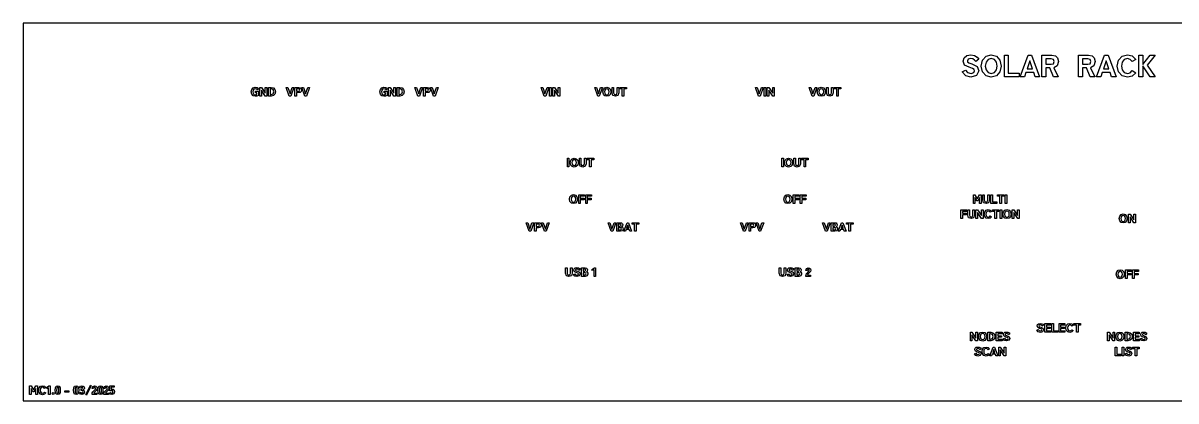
# Model space of a CAD drawing. Extents: x 0 to 483, y 0 to 88.
# Drawn here: x 0 to 268.8, y 0 to 88 of the extents above; entities that cross this region are included whole.
import ezdxf

# ---------------------------------------------------------------- set-up
doc = ezdxf.new("R2010")
doc.units = 0

# ---------------------------------------------------------------- blocks, each defined once
blk = doc.blocks.new('SHAPESTRING018')
at = {"layer": 'OVERLAY', "color": 0}
for p, q in [((222.88, 79.57), (222.14, 79.02)), ((228.83, 75.5), (228.83, 80.5)), ((228.83, 80.5), (229.75, 80.5)), ((229.75, 80.5), (229.75, 76.36)), ((232.49, 75.51), (234.36, 80.5)), ((234.77, 79.17), (234.14, 77.36)), ((234.36, 80.5), (235.19, 80.5)), ((235.39, 77.36), (234.77, 79.17)), ((235.19, 80.5), (237.06, 75.51)), ((237.59, 75.5), (237.59, 80.5)), ((237.59, 80.5), (239.91, 80.5)), ((238.52, 79.64), (238.52, 78.4)), ((239.77, 79.64), (238.52, 79.64)), ((238.52, 78.4), (239.77, 78.4)), ((246.15, 75.5), (246.15, 80.5)), ((246.15, 80.5), (248.46, 80.5)), ((247.07, 79.64), (247.07, 78.4)), ((248.33, 79.64), (247.07, 79.64)), ((247.07, 78.4), (248.33, 78.4)), ((250.3, 75.51), (252.18, 80.5)), ((252.58, 79.17), (251.96, 77.36)), ((252.18, 80.5), (253, 80.5)), ((253.2, 77.36), (252.58, 79.17)), ((253, 80.5), (254.88, 75.51)), ((259.48, 79.55), (258.66, 79.07)), ((260.2, 75.5), (260.2, 80.5)), ((260.2, 80.5), (261.12, 80.5)), ((261.12, 78.34), (262.85, 80.5)), ((261.12, 80.5), (261.12, 78.34)), ((261.12, 78.06), (261.12, 75.5)), ((262.84, 75.5), (261.12, 78.06)), ((264, 80.5), (262.12, 78.18)), ((262.12, 78.18), (264.01, 75.5)), ((262.85, 80.5), (264, 80.5)), ((218.99, 76.65), (219.77, 77.07)), ((232.32, 75.5), (228.83, 75.5)), ((229.75, 76.36), (232.32, 76.36)), ((232.32, 76.36), (232.32, 75.5)), ((233.51, 75.51), (232.49, 75.51)), ((233.84, 76.5), (233.51, 75.51)), ((235.68, 76.5), (233.84, 76.5)), ((234.14, 77.36), (235.39, 77.36)), ((236.01, 75.51), (235.68, 76.5)), ((237.06, 75.51), (236.01, 75.51)), ((238.52, 75.5), (237.59, 75.5)), ((238.52, 77.54), (238.52, 75.5)), ((239.41, 77.54), (238.52, 77.54)), ((240.29, 75.5), (239.41, 77.54)), ((241.38, 75.5), (240.29, 75.5)), ((240.36, 77.58), (241.38, 75.5)), ((247.07, 75.5), (246.15, 75.5)), ((247.07, 77.54), (247.07, 75.5)), ((247.96, 77.54), (247.07, 77.54)), ((248.85, 75.5), (247.96, 77.54)), ((249.93, 75.5), (248.85, 75.5)), ((248.91, 77.58), (249.93, 75.5)), ((251.32, 75.51), (250.3, 75.51)), ((251.66, 76.5), (251.32, 75.51)), ((253.49, 76.5), (251.66, 76.5)), ((251.96, 77.36), (253.2, 77.36)), ((253.83, 75.51), (253.49, 76.5)), ((254.88, 75.51), (253.83, 75.51)), ((258.66, 76.93), (259.48, 76.45)), ((261.12, 75.5), (260.2, 75.5)), ((264.01, 75.5), (262.84, 75.5))]:
    blk.add_line(p, q, dxfattribs=at)
for points in [[(219.24, 79.14), (219.46, 79.92)], [(219.57, 78.23), (219.24, 79.14)], [(219.46, 79.92), (220.06, 80.45)], [(220.59, 77.71), (219.57, 78.23)], [(220.06, 80.45), (220.98, 80.63)], [(220.42, 79.62), (220.21, 79.18)], [(220.21, 79.18), (220.27, 78.95)], [(220.27, 78.95), (220.56, 78.72)], [(220.97, 79.76), (220.42, 79.62)], [(220.56, 78.72), (221.28, 78.48)], [(221.51, 79.64), (220.97, 79.76)], [(220.98, 80.63), (221.84, 80.48)], [(221.28, 78.48), (222.49, 77.89)], [(221.88, 79.36), (221.51, 79.64)], [(221.84, 80.48), (222.47, 80.09)], [(222.14, 79.02), (221.88, 79.36)], [(222.47, 80.09), (222.88, 79.57)], [(223.41, 78), (223.71, 79.4)], [(223.71, 76.61), (223.41, 78)], [(223.71, 79.4), (224.55, 80.31)], [(224.55, 78.9), (224.38, 78)], [(224.38, 78), (224.55, 77.1)], [(224.55, 80.31), (225.77, 80.63)], [(225.03, 79.51), (224.55, 78.9)], [(225.76, 79.73), (225.03, 79.51)], [(226.5, 79.51), (225.76, 79.73)], [(225.77, 80.63), (226.98, 80.31)], [(226.98, 78.9), (226.5, 79.51)], [(226.98, 80.31), (227.81, 79.4)], [(227.15, 78), (226.98, 78.9)], [(226.98, 77.1), (227.15, 78)], [(227.81, 79.4), (228.11, 78)], [(228.11, 78), (227.81, 76.61)], [(240.28, 79.49), (239.77, 79.64)], [(239.77, 78.4), (240.28, 78.54)], [(239.91, 80.5), (240.72, 80.36)], [(240.46, 79.02), (240.28, 79.49)], [(240.28, 78.54), (240.46, 79.02)], [(241.16, 78.01), (240.36, 77.58)], [(240.72, 80.36), (241.26, 79.89)], [(241.45, 79.03), (241.16, 78.01)], [(241.26, 79.89), (241.45, 79.03)], [(248.84, 79.49), (248.33, 79.64)], [(248.33, 78.4), (248.84, 78.54)], [(248.46, 80.5), (249.28, 80.36)], [(249.02, 79.02), (248.84, 79.49)], [(248.84, 78.54), (249.02, 79.02)], [(249.71, 78.01), (248.91, 77.58)], [(249.28, 80.36), (249.81, 79.89)], [(250, 79.03), (249.71, 78.01)], [(249.81, 79.89), (250, 79.03)], [(255.17, 78), (255.47, 79.4)], [(255.47, 76.61), (255.17, 78)], [(255.47, 79.4), (256.31, 80.31)], [(256.31, 78.9), (256.13, 78)], [(256.13, 78), (256.31, 77.1)], [(256.31, 80.31), (257.52, 80.63)], [(256.79, 79.51), (256.31, 78.9)], [(257.52, 79.73), (256.79, 79.51)], [(257.52, 80.63), (258.67, 80.35)], [(258.19, 79.55), (257.52, 79.73)], [(258.66, 79.07), (258.19, 79.55)], [(258.67, 80.35), (259.48, 79.55)], [(219.84, 75.68), (218.99, 76.65)], [(219.77, 77.07), (220.27, 76.5)], [(221.02, 75.4), (219.84, 75.68)], [(220.27, 76.5), (221.06, 76.29)], [(221.44, 77.45), (220.59, 77.71)], [(222.36, 75.79), (221.02, 75.4)], [(221.06, 76.29), (221.71, 76.46)], [(221.8, 77.21), (221.44, 77.45)], [(221.71, 76.46), (221.88, 76.9)], [(221.88, 76.9), (221.8, 77.21)], [(222.86, 76.91), (222.36, 75.79)], [(222.49, 77.89), (222.86, 76.91)], [(224.55, 75.7), (223.71, 76.61)], [(224.55, 77.1), (225.03, 76.49)], [(225.77, 75.38), (224.55, 75.7)], [(225.03, 76.49), (225.76, 76.27)], [(225.76, 76.27), (226.5, 76.49)], [(226.98, 75.7), (225.77, 75.38)], [(226.5, 76.49), (226.98, 77.1)], [(227.81, 76.61), (226.98, 75.7)], [(256.31, 75.7), (255.47, 76.61)], [(256.31, 77.1), (256.79, 76.49)], [(257.52, 75.38), (256.31, 75.7)], [(256.79, 76.49), (257.52, 76.27)], [(257.52, 76.27), (258.19, 76.45)], [(258.67, 75.66), (257.52, 75.38)], [(258.19, 76.45), (258.66, 76.93)], [(259.48, 76.45), (258.67, 75.66)]]:
    blk.add_lwpolyline(points, dxfattribs=at)
blk = doc.blocks.new('SHAPESTRING019')
at = {"layer": 'OVERLAY', "color": 0}
for p, q in [((1.5, 1.5), (1.5, 3.5)), ((1.5, 3.5), (1.87, 3.5)), ((1.87, 3.5), (2.42, 2.56)), ((1.88, 2.86), (1.88, 1.5)), ((2.3, 2.08), (1.88, 2.86)), ((2.42, 2.56), (2.96, 3.5)), ((2.95, 2.86), (2.52, 2.08)), ((2.95, 1.5), (2.95, 2.86)), ((2.96, 3.5), (3.33, 3.5)), ((3.33, 3.5), (3.33, 1.5)), ((5.34, 3.12), (5.01, 2.93)), ((5.43, 3.13), (6.03, 3.5)), ((5.61, 2.84), (5.43, 3.13)), ((5.95, 3.06), (5.61, 2.84)), ((5.95, 1.5), (5.95, 3.06)), ((6.03, 3.5), (6.29, 3.5)), ((6.29, 3.5), (6.29, 1.5)), ((13.49, 3), (13.18, 3.12)), ((13.55, 2.7), (13.71, 2.7)), ((13.55, 2.39), (13.55, 2.7)), ((14.6, 1.46), (15.72, 3.65)), ((15.92, 3.54), (14.8, 1.36)), ((15.72, 3.65), (15.92, 3.54)), ((16.46, 2.87), (16.12, 2.87)), ((19.18, 2.87), (18.84, 2.87)), ((20.21, 3.5), (21.24, 3.5)), ((20.21, 2.35), (20.21, 3.5)), ((20.55, 3.19), (20.55, 2.72)), ((21.24, 3.19), (20.55, 3.19)), ((21.24, 3.5), (21.24, 3.19)), ((1.88, 1.5), (1.5, 1.5)), ((2.52, 2.08), (2.3, 2.08)), ((3.33, 1.5), (2.95, 1.5)), ((5.01, 2.07), (5.34, 1.88)), ((6.29, 1.5), (5.95, 1.5)), ((9.77, 2.01), (9.77, 2.38)), ((9.77, 2.38), (10.7, 2.38)), ((10.7, 2.01), (9.77, 2.01)), ((10.7, 2.38), (10.7, 2.01)), ((13.16, 1.89), (13.47, 2)), ((13.71, 2.39), (13.55, 2.39)), ((14.8, 1.36), (14.6, 1.46)), ((16.11, 1.5), (16.11, 1.6)), ((17.21, 1.5), (16.11, 1.5)), ((16.48, 1.81), (17.21, 1.81)), ((17.21, 1.81), (17.21, 1.5)), ((18.83, 1.5), (18.83, 1.6)), ((19.93, 1.5), (18.83, 1.5)), ((19.2, 1.81), (19.93, 1.81)), ((19.93, 1.81), (19.93, 1.5)), ((20.09, 1.81), (20.38, 1.99)), ((20.52, 2.35), (20.21, 2.35))]:
    blk.add_line(p, q, dxfattribs=at)
for points in [[(3.61, 2.5), (3.73, 3.06)], [(3.73, 3.06), (4.07, 3.42)], [(4.07, 2.86), (4, 2.5)], [(4.07, 3.42), (4.55, 3.55)], [(4.26, 3.1), (4.07, 2.86)], [(4.55, 3.19), (4.26, 3.1)], [(4.55, 3.55), (5.01, 3.44)], [(4.82, 3.12), (4.55, 3.19)], [(5.01, 2.93), (4.82, 3.12)], [(5.01, 3.44), (5.34, 3.12)], [(7.49, 2.5), (7.54, 3.07)], [(7.54, 3.07), (7.72, 3.41)], [(7.72, 3.41), (8.09, 3.53)], [(7.85, 2.93), (7.83, 2.5)], [(7.93, 3.14), (7.85, 2.93)], [(8.09, 3.2), (7.93, 3.14)], [(8.09, 3.53), (8.45, 3.41)], [(8.24, 3.14), (8.09, 3.2)], [(8.32, 2.93), (8.24, 3.14)], [(8.35, 2.5), (8.32, 2.93)], [(8.45, 3.41), (8.63, 3.07)], [(8.63, 3.07), (8.68, 2.5)], [(11.79, 2.5), (11.84, 3.07)], [(11.84, 3.07), (12.03, 3.41)], [(12.03, 3.41), (12.39, 3.53)], [(12.16, 2.93), (12.13, 2.5)], [(12.24, 3.14), (12.16, 2.93)], [(12.39, 3.2), (12.24, 3.14)], [(12.39, 3.53), (12.75, 3.41)], [(12.54, 3.14), (12.39, 3.2)], [(12.62, 2.93), (12.54, 3.14)], [(12.65, 2.5), (12.62, 2.93)], [(12.75, 3.41), (12.94, 3.07)], [(12.94, 3.07), (12.99, 2.5)], [(13.18, 3.12), (13.4, 3.42)], [(13.4, 3.42), (13.73, 3.53)], [(13.53, 3.08), (13.49, 3)], [(13.6, 3.16), (13.53, 3.08)], [(13.72, 3.2), (13.6, 3.16)], [(13.71, 2.7), (13.9, 2.78)], [(13.88, 3.15), (13.72, 3.2)], [(13.73, 3.53), (14.04, 3.46)], [(13.96, 2.97), (13.88, 3.15)], [(13.9, 2.78), (13.96, 2.97)], [(14.04, 3.46), (14.24, 3.27)], [(14.24, 2.72), (14.04, 2.55)], [(14.24, 3.27), (14.32, 2.99)], [(14.32, 2.99), (14.24, 2.72)], [(16.12, 2.87), (16.27, 3.35)], [(16.27, 3.35), (16.67, 3.52)], [(16.51, 3.11), (16.46, 2.87)], [(16.67, 3.19), (16.51, 3.11)], [(16.67, 3.52), (16.97, 3.45)], [(16.85, 3.12), (16.67, 3.19)], [(16.74, 2.61), (16.86, 2.77)], [(16.91, 2.92), (16.85, 3.12)], [(16.86, 2.77), (16.91, 2.92)], [(16.97, 3.45), (17.17, 3.24)], [(17.17, 3.24), (17.25, 2.92)], [(17.25, 2.92), (17.19, 2.67)], [(17.44, 2.5), (17.49, 3.07)], [(17.49, 3.07), (17.67, 3.41)], [(17.67, 3.41), (18.04, 3.53)], [(17.8, 2.93), (17.78, 2.5)], [(17.89, 3.14), (17.8, 2.93)], [(18.04, 3.2), (17.89, 3.14)], [(18.04, 3.53), (18.4, 3.41)], [(18.19, 3.14), (18.04, 3.2)], [(18.27, 2.93), (18.19, 3.14)], [(18.3, 2.5), (18.27, 2.93)], [(18.4, 3.41), (18.58, 3.07)], [(18.58, 3.07), (18.64, 2.5)], [(18.84, 2.87), (18.99, 3.35)], [(18.99, 3.35), (19.39, 3.52)], [(19.23, 3.11), (19.18, 2.87)], [(19.39, 3.19), (19.23, 3.11)], [(19.39, 3.52), (19.69, 3.45)], [(19.57, 3.12), (19.39, 3.19)], [(19.46, 2.61), (19.58, 2.77)], [(19.63, 2.92), (19.57, 3.12)], [(19.58, 2.77), (19.63, 2.92)], [(19.69, 3.45), (19.9, 3.24)], [(19.9, 3.24), (19.97, 2.92)], [(19.97, 2.92), (19.91, 2.67)], [(20.55, 2.72), (20.64, 2.77)], [(20.64, 2.77), (20.74, 2.79)], [(20.74, 2.79), (21.03, 2.72)], [(21.03, 2.72), (21.24, 2.5)], [(3.73, 1.94), (3.61, 2.5)], [(4.07, 1.58), (3.73, 1.94)], [(4, 2.5), (4.07, 2.14)], [(4.07, 2.14), (4.26, 1.9)], [(4.55, 1.45), (4.07, 1.58)], [(4.26, 1.9), (4.55, 1.81)], [(4.55, 1.81), (4.82, 1.88)], [(5.01, 1.57), (4.55, 1.45)], [(4.82, 1.88), (5.01, 2.07)], [(5.34, 1.88), (5.01, 1.57)], [(6.76, 1.7), (6.83, 1.86)], [(6.83, 1.54), (6.76, 1.7)], [(6.83, 1.86), (6.99, 1.93)], [(6.99, 1.47), (6.83, 1.54)], [(6.99, 1.93), (7.16, 1.86)], [(7.16, 1.54), (6.99, 1.47)], [(7.16, 1.86), (7.23, 1.7)], [(7.23, 1.7), (7.16, 1.54)], [(7.54, 1.93), (7.49, 2.5)], [(7.72, 1.59), (7.54, 1.93)], [(8.09, 1.47), (7.72, 1.59)], [(7.83, 2.5), (7.85, 2.07)], [(7.85, 2.07), (7.93, 1.86)], [(7.93, 1.86), (8.09, 1.8)], [(8.09, 1.8), (8.24, 1.86)], [(8.45, 1.59), (8.09, 1.47)], [(8.24, 1.86), (8.32, 2.07)], [(8.32, 2.07), (8.35, 2.5)], [(8.63, 1.93), (8.45, 1.59)], [(8.68, 2.5), (8.63, 1.93)], [(11.84, 1.93), (11.79, 2.5)], [(12.03, 1.59), (11.84, 1.93)], [(12.39, 1.47), (12.03, 1.59)], [(12.13, 2.5), (12.16, 2.07)], [(12.16, 2.07), (12.24, 1.86)], [(12.24, 1.86), (12.39, 1.8)], [(12.39, 1.8), (12.54, 1.86)], [(12.75, 1.59), (12.39, 1.47)], [(12.54, 1.86), (12.62, 2.07)], [(12.62, 2.07), (12.65, 2.5)], [(12.94, 1.93), (12.75, 1.59)], [(12.99, 2.5), (12.94, 1.93)], [(13.37, 1.58), (13.16, 1.89)], [(13.73, 1.47), (13.37, 1.58)], [(13.47, 2), (13.51, 1.92)], [(13.51, 1.92), (13.58, 1.83)], [(13.58, 1.83), (13.72, 1.8)], [(13.93, 2.31), (13.71, 2.39)], [(13.72, 1.8), (13.93, 1.86)], [(14.19, 1.63), (13.73, 1.47)], [(14.01, 2.08), (13.93, 2.31)], [(13.93, 1.86), (14.01, 2.08)], [(14.04, 2.55), (14.27, 2.37)], [(14.36, 2.07), (14.19, 1.63)], [(14.27, 2.37), (14.36, 2.07)], [(16.11, 1.6), (16.15, 1.87)], [(16.15, 1.87), (16.3, 2.14)], [(16.3, 2.14), (16.57, 2.44)], [(16.59, 1.99), (16.48, 1.81)], [(16.57, 2.44), (16.74, 2.61)], [(16.81, 2.22), (16.59, 1.99)], [(17.03, 2.45), (16.81, 2.22)], [(17.19, 2.67), (17.03, 2.45)], [(17.49, 1.93), (17.44, 2.5)], [(17.67, 1.59), (17.49, 1.93)], [(18.04, 1.47), (17.67, 1.59)], [(17.78, 2.5), (17.8, 2.07)], [(17.8, 2.07), (17.89, 1.86)], [(17.89, 1.86), (18.04, 1.8)], [(18.04, 1.8), (18.19, 1.86)], [(18.4, 1.59), (18.04, 1.47)], [(18.19, 1.86), (18.27, 2.07)], [(18.27, 2.07), (18.3, 2.5)], [(18.58, 1.93), (18.4, 1.59)], [(18.64, 2.5), (18.58, 1.93)], [(18.83, 1.6), (18.87, 1.87)], [(18.87, 1.87), (19.02, 2.14)], [(19.02, 2.14), (19.29, 2.44)], [(19.31, 1.99), (19.2, 1.81)], [(19.29, 2.44), (19.46, 2.61)], [(19.53, 2.22), (19.31, 1.99)], [(19.75, 2.45), (19.53, 2.22)], [(19.91, 2.67), (19.75, 2.45)], [(20.34, 1.57), (20.09, 1.81)], [(20.68, 1.48), (20.34, 1.57)], [(20.38, 1.99), (20.5, 1.86)], [(20.5, 1.86), (20.67, 1.81)], [(20.61, 2.45), (20.52, 2.35)], [(20.73, 2.48), (20.61, 2.45)], [(20.67, 1.81), (20.9, 1.9)], [(21.14, 1.66), (20.68, 1.48)], [(20.91, 2.4), (20.73, 2.48)], [(20.9, 1.9), (20.97, 2.15)], [(20.97, 2.15), (20.91, 2.4)], [(21.32, 2.15), (21.14, 1.66)], [(21.24, 2.5), (21.32, 2.15)]]:
    blk.add_lwpolyline(points, dxfattribs=at)
blk = doc.blocks.new('SHAPESTRING002')
at = {"layer": 'OVERLAY', "color": 0}
for points in [[(176.32, 29.75), (176.32, 31), (176.7, 31), (176.7, 29.77), (176.81, 29.42), (177.1, 29.32), (177.4, 29.42), (177.51, 29.77), (177.51, 31), (177.88, 31), (177.88, 29.75), (177.68, 29.16), (177.1, 28.96), (176.52, 29.16)], [(178.16, 29.46), (178.48, 29.63), (178.68, 29.4), (178.99, 29.32), (179.26, 29.38), (179.32, 29.56), (179.29, 29.68), (179.15, 29.78), (178.81, 29.88), (178.4, 30.09), (178.27, 30.46), (178.35, 30.77), (178.6, 30.98), (178.96, 31.05), (179.31, 30.99), (179.56, 30.84), (179.72, 30.63), (179.43, 30.41), (179.32, 30.54), (179.17, 30.66), (178.96, 30.7), (178.74, 30.65), (178.65, 30.47), (178.68, 30.38), (178.79, 30.29), (179.08, 30.19), (179.56, 29.95), (179.71, 29.56), (179.52, 29.11), (178.98, 28.96), (178.51, 29.07)], [(180.9, 31), (181.19, 30.94), (181.39, 30.77), (181.46, 30.5), (181.39, 30.2), (181.19, 30.05), (181.37, 29.97), (181.5, 29.79), (181.55, 29.54), (181.38, 29.13), (180.93, 29), (180.03, 29), (180.03, 31)], [(181.06, 30.43), (181, 30.6), (180.83, 30.65), (180.4, 30.65), (180.4, 30.19), (180.83, 30.19)], [(181.08, 29.41), (181.15, 29.6), (181.07, 29.78), (180.88, 29.85), (180.4, 29.85), (180.4, 29.35), (180.88, 29.35)], [(182.58, 29.37), (182.72, 29.64), (183, 29.94), (183.16, 30.11), (183.29, 30.27), (183.34, 30.42), (183.28, 30.62), (183.1, 30.69), (182.94, 30.61), (182.89, 30.37), (182.55, 30.37), (182.7, 30.85), (183.1, 31.02), (183.4, 30.95), (183.6, 30.74), (183.68, 30.42), (183.62, 30.17), (183.46, 29.95), (183.24, 29.72), (183.02, 29.49), (182.9, 29.31), (183.64, 29.31), (183.64, 29), (182.54, 29), (182.54, 29.1)]]:
    blk.add_lwpolyline(points, close=True, dxfattribs=at)
blk = doc.blocks.new('SHAPESTRING004')
at = {"layer": 'OVERLAY', "color": 0}
for points in [[(177.53, 46.44), (177.41, 47), (177.53, 47.56), (177.86, 47.92), (178.35, 48.05), (178.83, 47.92), (179.17, 47.56), (179.29, 47), (179.17, 46.44), (178.83, 46.08), (178.35, 45.95), (177.86, 46.08)], [(178.83, 46.64), (178.9, 47), (178.83, 47.36), (178.64, 47.6), (178.35, 47.69), (178.05, 47.6), (177.86, 47.36), (177.79, 47), (177.86, 46.64), (178.05, 46.4), (178.35, 46.31), (178.64, 46.4)], [(180.96, 48), (180.96, 47.65), (179.94, 47.65), (179.94, 47.19), (180.88, 47.19), (180.88, 46.85), (179.94, 46.85), (179.94, 46), (179.57, 46), (179.57, 48)], [(182.59, 48), (182.59, 47.65), (181.57, 47.65), (181.57, 47.19), (182.51, 47.19), (182.51, 46.85), (181.57, 46.85), (181.57, 46), (181.2, 46), (181.2, 48)]]:
    blk.add_lwpolyline(points, close=True, dxfattribs=at)
blk = doc.blocks.new('SHAPESTRING005')
at = {"layer": 'OVERLAY', "color": 0}
for points in [[(167.69, 41.5), (168.18, 40), (168.68, 41.5), (169.07, 41.5), (168.37, 39.5), (167.99, 39.5), (167.29, 41.5)], [(170.21, 41.5), (170.54, 41.44), (170.76, 41.26), (170.83, 40.91), (170.76, 40.56), (170.54, 40.37), (170.21, 40.32), (169.66, 40.32), (169.66, 39.5), (169.29, 39.5), (169.29, 41.5)], [(170.36, 40.72), (170.44, 40.91), (170.36, 41.1), (170.16, 41.15), (169.66, 41.15), (169.66, 40.66), (170.16, 40.66)], [(171.32, 41.5), (171.81, 40), (172.31, 41.5), (172.71, 41.5), (172, 39.5), (171.63, 39.5), (170.93, 41.5)]]:
    blk.add_lwpolyline(points, close=True, dxfattribs=at)
blk = doc.blocks.new('SHAPESTRING006')
at = {"layer": 'OVERLAY', "color": 0}
for points in [[(186.83, 41.5), (187.33, 40), (187.82, 41.5), (188.22, 41.5), (187.51, 39.5), (187.14, 39.5), (186.44, 41.5)], [(189.3, 41.5), (189.59, 41.44), (189.79, 41.27), (189.87, 41), (189.79, 40.7), (189.59, 40.55), (189.77, 40.47), (189.9, 40.29), (189.95, 40.04), (189.78, 39.63), (189.33, 39.5), (188.43, 39.5), (188.43, 41.5)], [(189.46, 40.93), (189.4, 41.1), (189.23, 41.15), (188.8, 41.15), (188.8, 40.69), (189.23, 40.69)], [(189.48, 39.91), (189.55, 40.1), (189.47, 40.28), (189.28, 40.35), (188.8, 40.35), (188.8, 39.85), (189.28, 39.85)], [(191.17, 41.5), (191.92, 39.5), (191.5, 39.5), (191.37, 39.9), (190.63, 39.9), (190.5, 39.5), (190.09, 39.5), (190.84, 41.5)], [(191.01, 40.97), (190.75, 40.24), (191.25, 40.24)], [(192.02, 41.15), (192.02, 41.5), (193.56, 41.5), (193.56, 41.15), (192.98, 41.15), (192.98, 39.5), (192.6, 39.5), (192.6, 41.15)]]:
    blk.add_lwpolyline(points, close=True, dxfattribs=at)
blk = doc.blocks.new('SHAPESTRING007')
at = {"layer": 'OVERLAY', "color": 0}
for p, q in [((171.51, 71), (170.81, 73)), ((170.81, 73), (171.2, 73)), ((171.2, 73), (171.69, 71.5)), ((171.69, 71.5), (172.19, 73)), ((172.59, 73), (171.88, 71)), ((172.19, 73), (172.59, 73)), ((172.8, 71), (172.8, 73)), ((172.8, 73), (173.17, 73)), ((173.17, 73), (173.17, 71)), ((173.55, 71), (173.55, 73)), ((173.55, 73), (173.92, 73)), ((173.92, 73), (174.82, 71.65)), ((174.82, 73), (175.19, 73)), ((174.82, 71.65), (174.82, 73)), ((175.19, 73), (175.19, 71)), ((171.88, 71), (171.51, 71)), ((173.17, 71), (172.8, 71)), ((173.92, 71), (173.55, 71)), ((173.92, 72.4), (173.92, 71)), ((174.84, 71), (173.92, 72.4)), ((175.19, 71), (174.84, 71))]:
    blk.add_line(p, q, dxfattribs=at)
blk = doc.blocks.new('SHAPESTRING008')
at = {"layer": 'OVERLAY', "color": 0}
for points in [[(183.7, 73), (184.19, 71.5), (184.69, 73), (185.09, 73), (184.38, 71), (184.01, 71), (183.31, 73)], [(185.33, 71.44), (185.21, 72), (185.33, 72.56), (185.66, 72.92), (186.15, 73.05), (186.63, 72.92), (186.97, 72.56), (187.09, 72), (186.97, 71.44), (186.63, 71.08), (186.15, 70.95), (185.66, 71.08)], [(186.63, 71.64), (186.7, 72), (186.63, 72.36), (186.44, 72.6), (186.15, 72.69), (185.85, 72.6), (185.66, 72.36), (185.59, 72), (185.66, 71.64), (185.85, 71.4), (186.15, 71.31), (186.44, 71.4)], [(187.35, 71.75), (187.35, 73), (187.72, 73), (187.72, 71.77), (187.83, 71.42), (188.13, 71.32), (188.42, 71.42), (188.53, 71.77), (188.53, 73), (188.91, 73), (188.91, 71.75), (188.71, 71.16), (188.13, 70.96), (187.55, 71.16)], [(189.15, 72.65), (189.15, 73), (190.69, 73), (190.69, 72.65), (190.11, 72.65), (190.11, 71), (189.74, 71), (189.74, 72.65)]]:
    blk.add_lwpolyline(points, close=True, dxfattribs=at)
blk = doc.blocks.new('SHAPESTRING009')
at = {"layer": 'OVERLAY', "color": 0}
for points in [[(177.3, 56.5), (177.3, 54.5), (176.93, 54.5), (176.93, 56.5)], [(177.7, 54.94), (177.58, 55.5), (177.7, 56.06), (178.04, 56.42), (178.53, 56.55), (179.01, 56.42), (179.34, 56.06), (179.46, 55.5), (179.34, 54.94), (179.01, 54.58), (178.53, 54.45), (178.04, 54.58)], [(179.73, 55.25), (179.73, 56.5), (180.1, 56.5), (180.1, 55.27), (180.21, 54.92), (180.51, 54.82), (180.8, 54.92), (180.91, 55.27), (180.91, 56.5), (181.29, 56.5), (181.29, 55.25), (181.09, 54.66), (180.51, 54.46), (179.93, 54.66)], [(181.52, 56.15), (181.52, 56.5), (183.07, 56.5), (183.07, 56.15), (182.49, 56.15), (182.49, 54.5), (182.11, 54.5), (182.11, 56.15)], [(179.01, 55.14), (179.08, 55.5), (179.01, 55.86), (178.82, 56.1), (178.52, 56.19), (178.23, 56.1), (178.04, 55.86), (177.97, 55.5), (178.04, 55.14), (178.23, 54.9), (178.52, 54.81), (178.82, 54.9)]]:
    blk.add_lwpolyline(points, close=True, dxfattribs=at)
blk = doc.blocks.new('SHAPESTRING003')
at = {"layer": 'OVERLAY', "color": 0}
for points in [[(126.5, 29.75), (126.5, 31), (126.88, 31), (126.88, 29.77), (126.99, 29.42), (127.28, 29.32), (127.58, 29.42), (127.69, 29.77), (127.69, 31), (128.06, 31), (128.06, 29.75), (127.87, 29.16), (127.28, 28.96), (126.7, 29.16)], [(128.35, 29.46), (128.66, 29.63), (128.86, 29.4), (129.17, 29.32), (129.44, 29.38), (129.5, 29.56), (129.47, 29.68), (129.33, 29.78), (128.99, 29.88), (128.58, 30.09), (128.45, 30.46), (128.54, 30.77), (128.78, 30.98), (129.14, 31.05), (129.49, 30.99), (129.74, 30.84), (129.9, 30.63), (129.61, 30.41), (129.51, 30.54), (129.36, 30.66), (129.14, 30.7), (128.92, 30.65), (128.84, 30.47), (128.86, 30.38), (128.97, 30.29), (129.26, 30.19), (129.75, 29.95), (129.9, 29.56), (129.7, 29.11), (129.16, 28.96), (128.69, 29.07)], [(131.08, 31), (131.37, 30.94), (131.57, 30.77), (131.65, 30.5), (131.57, 30.2), (131.37, 30.05), (131.55, 29.97), (131.68, 29.79), (131.73, 29.54), (131.56, 29.13), (131.11, 29), (130.21, 29), (130.21, 31)], [(131.24, 30.43), (131.18, 30.6), (131.01, 30.65), (130.58, 30.65), (130.58, 30.19), (131.01, 30.19)], [(131.26, 29.41), (131.33, 29.6), (131.25, 29.78), (131.06, 29.85), (130.58, 29.85), (130.58, 29.35), (131.06, 29.35)], [(132.82, 30.34), (132.64, 30.63), (133.24, 31), (133.5, 31), (133.5, 29), (133.16, 29), (133.16, 30.56)]]:
    blk.add_lwpolyline(points, close=True, dxfattribs=at)
blk = doc.blocks.new('SHAPESTRING010')
at = {"layer": 'OVERLAY', "color": 0}
for points in [[(127.53, 46.44), (127.41, 47), (127.53, 47.56), (127.86, 47.92), (128.35, 48.05), (128.83, 47.92), (129.17, 47.56), (129.29, 47), (129.17, 46.44), (128.83, 46.08), (128.35, 45.95), (127.86, 46.08)], [(128.83, 46.64), (128.9, 47), (128.83, 47.36), (128.64, 47.6), (128.35, 47.69), (128.05, 47.6), (127.86, 47.36), (127.79, 47), (127.86, 46.64), (128.05, 46.4), (128.35, 46.31), (128.64, 46.4)], [(130.96, 48), (130.96, 47.65), (129.94, 47.65), (129.94, 47.19), (130.88, 47.19), (130.88, 46.85), (129.94, 46.85), (129.94, 46), (129.57, 46), (129.57, 48)], [(132.59, 48), (132.59, 47.65), (131.57, 47.65), (131.57, 47.19), (132.51, 47.19), (132.51, 46.85), (131.57, 46.85), (131.57, 46), (131.2, 46), (131.2, 48)]]:
    blk.add_lwpolyline(points, close=True, dxfattribs=at)
blk = doc.blocks.new('SHAPESTRING011')
at = {"layer": 'OVERLAY', "color": 0}
for points in [[(117.69, 41.5), (118.18, 40), (118.68, 41.5), (119.07, 41.5), (118.37, 39.5), (117.99, 39.5), (117.29, 41.5)], [(120.21, 41.5), (120.54, 41.44), (120.76, 41.26), (120.83, 40.91), (120.76, 40.56), (120.54, 40.37), (120.21, 40.32), (119.66, 40.32), (119.66, 39.5), (119.29, 39.5), (119.29, 41.5)], [(120.36, 40.72), (120.44, 40.91), (120.36, 41.1), (120.16, 41.15), (119.66, 41.15), (119.66, 40.66), (120.16, 40.66)], [(121.32, 41.5), (121.81, 40), (122.31, 41.5), (122.71, 41.5), (122, 39.5), (121.63, 39.5), (120.93, 41.5)]]:
    blk.add_lwpolyline(points, close=True, dxfattribs=at)
blk = doc.blocks.new('SHAPESTRING012')
at = {"layer": 'OVERLAY', "color": 0}
for points in [[(136.83, 41.5), (137.33, 40), (137.82, 41.5), (138.22, 41.5), (137.51, 39.5), (137.14, 39.5), (136.44, 41.5)], [(139.3, 41.5), (139.59, 41.44), (139.79, 41.27), (139.87, 41), (139.79, 40.7), (139.59, 40.55), (139.77, 40.47), (139.9, 40.29), (139.95, 40.04), (139.78, 39.63), (139.33, 39.5), (138.43, 39.5), (138.43, 41.5)], [(139.46, 40.93), (139.4, 41.1), (139.23, 41.15), (138.8, 41.15), (138.8, 40.69), (139.23, 40.69)], [(139.48, 39.91), (139.55, 40.1), (139.47, 40.28), (139.28, 40.35), (138.8, 40.35), (138.8, 39.85), (139.28, 39.85)], [(141.17, 41.5), (141.92, 39.5), (141.5, 39.5), (141.37, 39.9), (140.63, 39.9), (140.5, 39.5), (140.09, 39.5), (140.84, 41.5)], [(141.01, 40.97), (140.75, 40.24), (141.25, 40.24)], [(142.02, 41.15), (142.02, 41.5), (143.56, 41.5), (143.56, 41.15), (142.98, 41.15), (142.98, 39.5), (142.6, 39.5), (142.6, 41.15)]]:
    blk.add_lwpolyline(points, close=True, dxfattribs=at)
blk = doc.blocks.new('SHAPESTRING013')
at = {"layer": 'OVERLAY', "color": 0}
for p, q in [((121.51, 71), (120.81, 73)), ((120.81, 73), (121.2, 73)), ((121.2, 73), (121.69, 71.5)), ((121.69, 71.5), (122.19, 73)), ((122.59, 73), (121.88, 71)), ((122.19, 73), (122.59, 73)), ((122.8, 71), (122.8, 73)), ((122.8, 73), (123.17, 73)), ((123.17, 73), (123.17, 71)), ((123.55, 71), (123.55, 73)), ((123.55, 73), (123.92, 73)), ((123.92, 73), (124.82, 71.65)), ((124.82, 73), (125.19, 73)), ((124.82, 71.65), (124.82, 73)), ((125.19, 73), (125.19, 71)), ((121.88, 71), (121.51, 71)), ((123.17, 71), (122.8, 71)), ((123.92, 71), (123.55, 71)), ((123.92, 72.4), (123.92, 71)), ((124.84, 71), (123.92, 72.4)), ((125.19, 71), (124.84, 71))]:
    blk.add_line(p, q, dxfattribs=at)
blk = doc.blocks.new('SHAPESTRING014')
at = {"layer": 'OVERLAY', "color": 0}
for points in [[(133.7, 73), (134.19, 71.5), (134.69, 73), (135.09, 73), (134.38, 71), (134.01, 71), (133.31, 73)], [(135.33, 71.44), (135.21, 72), (135.33, 72.56), (135.66, 72.92), (136.15, 73.05), (136.63, 72.92), (136.97, 72.56), (137.09, 72), (136.97, 71.44), (136.63, 71.08), (136.15, 70.95), (135.66, 71.08)], [(136.63, 71.64), (136.7, 72), (136.63, 72.36), (136.44, 72.6), (136.15, 72.69), (135.85, 72.6), (135.66, 72.36), (135.59, 72), (135.66, 71.64), (135.85, 71.4), (136.15, 71.31), (136.44, 71.4)], [(137.35, 71.75), (137.35, 73), (137.72, 73), (137.72, 71.77), (137.83, 71.42), (138.13, 71.32), (138.42, 71.42), (138.53, 71.77), (138.53, 73), (138.91, 73), (138.91, 71.75), (138.71, 71.16), (138.13, 70.96), (137.55, 71.16)], [(139.15, 72.65), (139.15, 73), (140.69, 73), (140.69, 72.65), (140.11, 72.65), (140.11, 71), (139.74, 71), (139.74, 72.65)]]:
    blk.add_lwpolyline(points, close=True, dxfattribs=at)
blk = doc.blocks.new('SHAPESTRING015')
at = {"layer": 'OVERLAY', "color": 0}
for points in [[(127.3, 56.5), (127.3, 54.5), (126.93, 54.5), (126.93, 56.5)], [(127.7, 54.94), (127.58, 55.5), (127.7, 56.06), (128.04, 56.42), (128.53, 56.55), (129.01, 56.42), (129.34, 56.06), (129.46, 55.5), (129.34, 54.94), (129.01, 54.58), (128.53, 54.45), (128.04, 54.58)], [(129.73, 55.25), (129.73, 56.5), (130.1, 56.5), (130.1, 55.27), (130.21, 54.92), (130.51, 54.82), (130.8, 54.92), (130.91, 55.27), (130.91, 56.5), (131.29, 56.5), (131.29, 55.25), (131.09, 54.66), (130.51, 54.46), (129.93, 54.66)], [(131.52, 56.15), (131.52, 56.5), (133.07, 56.5), (133.07, 56.15), (132.49, 56.15), (132.49, 54.5), (132.11, 54.5), (132.11, 56.15)], [(129.01, 55.14), (129.08, 55.5), (129.01, 55.86), (128.82, 56.1), (128.52, 56.19), (128.23, 56.1), (128.04, 55.86), (127.97, 55.5), (128.04, 55.14), (128.23, 54.9), (128.52, 54.81), (128.82, 54.9)]]:
    blk.add_lwpolyline(points, close=True, dxfattribs=at)
blk = doc.blocks.new('SHAPESTRING016')
at = {"layer": 'OVERLAY', "color": 0}
for points in [[(53.33, 71.44), (53.21, 72), (53.33, 72.56), (53.66, 72.92), (54.14, 73.05), (54.56, 72.97), (54.88, 72.77), (54.64, 72.48), (54.43, 72.63), (54.14, 72.69), (53.85, 72.6), (53.66, 72.36), (53.6, 72), (53.66, 71.64), (53.85, 71.4), (54.14, 71.31), (54.36, 71.33), (54.5, 71.39), (54.5, 71.78), (54.19, 71.78), (54.19, 72.12), (54.87, 72.12), (54.87, 71.15), (54.53, 71), (54.14, 70.95), (53.66, 71.08)], [(55.57, 73), (56.47, 71.65), (56.47, 73), (56.85, 73), (56.85, 71), (56.49, 71), (55.57, 72.4), (55.57, 71), (55.21, 71), (55.21, 73)], [(57.89, 73), (58.4, 72.89), (58.74, 72.57), (58.87, 72), (58.74, 71.44), (58.4, 71.11), (57.89, 71), (57.23, 71), (57.23, 73)], [(58.31, 71.5), (58.48, 72), (58.31, 72.5), (57.86, 72.65), (57.6, 72.65), (57.6, 71.35), (57.86, 71.35)], [(61.77, 73), (62.27, 71.5), (62.76, 73), (63.16, 73), (62.45, 71), (62.08, 71), (61.38, 73)], [(64.3, 73), (64.62, 72.94), (64.84, 72.76), (64.91, 72.41), (64.84, 72.06), (64.62, 71.87), (64.3, 71.82), (63.74, 71.82), (63.74, 71), (63.37, 71), (63.37, 73)], [(64.45, 72.22), (64.52, 72.41), (64.45, 72.6), (64.24, 72.65), (63.74, 72.65), (63.74, 72.16), (64.24, 72.16)], [(65.41, 73), (65.9, 71.5), (66.39, 73), (66.79, 73), (66.09, 71), (65.71, 71), (65.01, 73)]]:
    blk.add_lwpolyline(points, close=True, dxfattribs=at)
blk = doc.blocks.new('SHAPESTRING017')
at = {"layer": 'OVERLAY', "color": 0}
for points in [[(83.33, 71.44), (83.21, 72), (83.33, 72.56), (83.66, 72.92), (84.14, 73.05), (84.56, 72.97), (84.88, 72.77), (84.64, 72.48), (84.43, 72.63), (84.14, 72.69), (83.85, 72.6), (83.66, 72.36), (83.6, 72), (83.66, 71.64), (83.85, 71.4), (84.14, 71.31), (84.36, 71.33), (84.5, 71.39), (84.5, 71.78), (84.19, 71.78), (84.19, 72.12), (84.87, 72.12), (84.87, 71.15), (84.53, 71), (84.14, 70.95), (83.66, 71.08)], [(85.57, 73), (86.47, 71.65), (86.47, 73), (86.85, 73), (86.85, 71), (86.49, 71), (85.57, 72.4), (85.57, 71), (85.21, 71), (85.21, 73)], [(87.89, 73), (88.4, 72.89), (88.74, 72.57), (88.87, 72), (88.74, 71.44), (88.4, 71.11), (87.89, 71), (87.23, 71), (87.23, 73)], [(88.31, 71.5), (88.48, 72), (88.31, 72.5), (87.86, 72.65), (87.6, 72.65), (87.6, 71.35), (87.86, 71.35)], [(91.77, 73), (92.27, 71.5), (92.76, 73), (93.16, 73), (92.45, 71), (92.08, 71), (91.38, 73)], [(94.3, 73), (94.62, 72.94), (94.84, 72.76), (94.91, 72.41), (94.84, 72.06), (94.62, 71.87), (94.3, 71.82), (93.74, 71.82), (93.74, 71), (93.37, 71), (93.37, 73)], [(94.45, 72.22), (94.52, 72.41), (94.45, 72.6), (94.24, 72.65), (93.74, 72.65), (93.74, 72.16), (94.24, 72.16)], [(95.41, 73), (95.9, 71.5), (96.39, 73), (96.79, 73), (96.09, 71), (95.71, 71), (95.01, 73)]]:
    blk.add_lwpolyline(points, close=True, dxfattribs=at)
blk = doc.blocks.new('SHAPESTRING')
at = {"layer": 'OVERLAY', "color": 0}
for points in [[(221.28, 16), (222.18, 14.65), (222.18, 16), (222.55, 16), (222.55, 14), (222.2, 14), (221.28, 15.4), (221.28, 14), (220.91, 14), (220.91, 16)], [(222.96, 14.44), (222.84, 15), (222.96, 15.56), (223.29, 15.92), (223.78, 16.05), (224.26, 15.92), (224.6, 15.56), (224.72, 15), (224.6, 14.44), (224.26, 14.08), (223.78, 13.95), (223.29, 14.08)], [(224.26, 14.64), (224.33, 15), (224.26, 15.36), (224.07, 15.6), (223.78, 15.69), (223.49, 15.6), (223.29, 15.36), (223.22, 15), (223.29, 14.64), (223.49, 14.4), (223.78, 14.31), (224.07, 14.4)], [(225.66, 16), (226.18, 15.89), (226.52, 15.57), (226.64, 15), (226.52, 14.44), (226.18, 14.11), (225.66, 14), (225, 14), (225, 16)], [(226.09, 14.5), (226.25, 15), (226.09, 15.5), (225.63, 15.65), (225.37, 15.65), (225.37, 14.35), (225.63, 14.35)], [(228.29, 16), (228.29, 15.65), (227.3, 15.65), (227.3, 15.19), (228.2, 15.19), (228.2, 14.85), (227.3, 14.85), (227.3, 14.35), (228.32, 14.35), (228.32, 14), (226.93, 14), (226.93, 16)], [(228.53, 14.46), (228.84, 14.63), (229.04, 14.4), (229.36, 14.32), (229.62, 14.38), (229.69, 14.56), (229.66, 14.68), (229.51, 14.78), (229.18, 14.88), (228.77, 15.09), (228.64, 15.46), (228.72, 15.77), (228.96, 15.98), (229.33, 16.05), (229.67, 15.99), (229.93, 15.84), (230.09, 15.63), (229.8, 15.41), (229.69, 15.54), (229.54, 15.66), (229.32, 15.7), (229.11, 15.65), (229.02, 15.47), (229.05, 15.38), (229.16, 15.29), (229.45, 15.19), (229.93, 14.95), (230.08, 14.56), (229.88, 14.11), (229.35, 13.96), (228.87, 14.07)]]:
    blk.add_lwpolyline(points, close=True, dxfattribs=at)
blk = doc.blocks.new('SHAPESTRING020')
at = {"layer": 'OVERLAY', "color": 0}
for points in [[(221.85, 10.96), (222.16, 11.13), (222.36, 10.9), (222.68, 10.82), (222.94, 10.88), (223.01, 11.06), (222.97, 11.18), (222.83, 11.28), (222.49, 11.38), (222.08, 11.59), (221.95, 11.96), (222.04, 12.27), (222.28, 12.48), (222.65, 12.55), (222.99, 12.49), (223.24, 12.34), (223.41, 12.13), (223.11, 11.91), (223.01, 12.04), (222.86, 12.16), (222.64, 12.2), (222.42, 12.15), (222.34, 11.97), (222.36, 11.88), (222.48, 11.79), (222.77, 11.69), (223.25, 11.45), (223.4, 11.06), (223.2, 10.61), (222.66, 10.46), (222.19, 10.57)], [(223.74, 10.94), (223.62, 11.5), (223.74, 12.06), (224.08, 12.42), (224.56, 12.55), (225.02, 12.44), (225.35, 12.12), (225.02, 11.93), (224.83, 12.12), (224.56, 12.19), (224.27, 12.1), (224.08, 11.86), (224.01, 11.5), (224.08, 11.14), (224.27, 10.9), (224.56, 10.81), (224.83, 10.88), (225.02, 11.07), (225.35, 10.88), (225.02, 10.57), (224.56, 10.45), (224.08, 10.58)], [(226.54, 12.5), (227.3, 10.5), (226.88, 10.5), (226.74, 10.9), (226.01, 10.9), (225.87, 10.5), (225.46, 10.5), (226.22, 12.5)], [(226.38, 11.97), (226.13, 11.24), (226.62, 11.24)], [(227.88, 12.5), (228.77, 11.15), (228.77, 12.5), (229.15, 12.5), (229.15, 10.5), (228.79, 10.5), (227.88, 11.9), (227.88, 10.5), (227.51, 10.5), (227.51, 12.5)]]:
    blk.add_lwpolyline(points, close=True, dxfattribs=at)
blk = doc.blocks.new('SHAPESTRING001')
at = {"layer": 'OVERLAY', "color": 0}
for points in [[(253.28, 16), (254.18, 14.65), (254.18, 16), (254.55, 16), (254.55, 14), (254.2, 14), (253.28, 15.4), (253.28, 14), (252.91, 14), (252.91, 16)], [(254.96, 14.44), (254.84, 15), (254.96, 15.56), (255.29, 15.92), (255.78, 16.05), (256.26, 15.92), (256.6, 15.56), (256.72, 15), (256.6, 14.44), (256.26, 14.08), (255.78, 13.95), (255.29, 14.08)], [(256.26, 14.64), (256.33, 15), (256.26, 15.36), (256.07, 15.6), (255.78, 15.69), (255.49, 15.6), (255.29, 15.36), (255.22, 15), (255.29, 14.64), (255.49, 14.4), (255.78, 14.31), (256.07, 14.4)], [(257.66, 16), (258.18, 15.89), (258.52, 15.57), (258.64, 15), (258.52, 14.44), (258.18, 14.11), (257.66, 14), (257, 14), (257, 16)], [(258.09, 14.5), (258.25, 15), (258.09, 15.5), (257.63, 15.65), (257.37, 15.65), (257.37, 14.35), (257.63, 14.35)], [(260.29, 16), (260.29, 15.65), (259.3, 15.65), (259.3, 15.19), (260.2, 15.19), (260.2, 14.85), (259.3, 14.85), (259.3, 14.35), (260.32, 14.35), (260.32, 14), (258.93, 14), (258.93, 16)], [(260.53, 14.46), (260.84, 14.63), (261.04, 14.4), (261.36, 14.32), (261.62, 14.38), (261.69, 14.56), (261.66, 14.68), (261.51, 14.78), (261.18, 14.88), (260.77, 15.09), (260.64, 15.46), (260.72, 15.77), (260.96, 15.98), (261.33, 16.05), (261.67, 15.99), (261.93, 15.84), (262.09, 15.63), (261.8, 15.41), (261.69, 15.54), (261.54, 15.66), (261.32, 15.7), (261.11, 15.65), (261.02, 15.47), (261.05, 15.38), (261.16, 15.29), (261.45, 15.19), (261.93, 14.95), (262.08, 14.56), (261.88, 14.11), (261.35, 13.96), (260.87, 14.07)]]:
    blk.add_lwpolyline(points, close=True, dxfattribs=at)
blk = doc.blocks.new('SHAPESTRING021')
at = {"layer": 'OVERLAY', "color": 0}
for points in [[(255.07, 12.5), (255.07, 10.85), (256.1, 10.85), (256.1, 10.5), (254.7, 10.5), (254.7, 12.5)], [(256.7, 12.5), (256.7, 10.5), (256.33, 10.5), (256.33, 12.5)], [(257.01, 10.96), (257.32, 11.13), (257.52, 10.9), (257.84, 10.82), (258.1, 10.88), (258.16, 11.06), (258.13, 11.18), (257.99, 11.28), (257.65, 11.38), (257.24, 11.59), (257.11, 11.96), (257.2, 12.27), (257.44, 12.48), (257.8, 12.55), (258.15, 12.49), (258.4, 12.34), (258.57, 12.13), (258.27, 11.91), (258.17, 12.04), (258.02, 12.16), (257.8, 12.2), (257.58, 12.15), (257.5, 11.97), (257.52, 11.88), (257.64, 11.79), (257.92, 11.69), (258.41, 11.45), (258.56, 11.06), (258.36, 10.61), (257.82, 10.46), (257.35, 10.57)], [(258.75, 12.15), (258.75, 12.5), (260.3, 12.5), (260.3, 12.15), (259.72, 12.15), (259.72, 10.5), (259.34, 10.5), (259.34, 12.15)]]:
    blk.add_lwpolyline(points, close=True, dxfattribs=at)
blk = doc.blocks.new('SHAPESTRING022')
at = {"layer": 'OVERLAY', "color": 0}
for points in [[(236.4, 16.46), (236.71, 16.63), (236.91, 16.4), (237.23, 16.32), (237.49, 16.38), (237.56, 16.56), (237.52, 16.68), (237.38, 16.78), (237.04, 16.88), (236.64, 17.09), (236.5, 17.46), (236.59, 17.77), (236.83, 17.98), (237.2, 18.05), (237.54, 17.99), (237.79, 17.84), (237.96, 17.63), (237.66, 17.41), (237.56, 17.54), (237.41, 17.66), (237.19, 17.7), (236.97, 17.65), (236.89, 17.47), (236.91, 17.38), (237.03, 17.29), (237.32, 17.19), (237.8, 16.95), (237.95, 16.56), (237.75, 16.11), (237.22, 15.96), (236.74, 16.07)], [(239.63, 18), (239.63, 17.65), (238.63, 17.65), (238.63, 17.19), (239.54, 17.19), (239.54, 16.85), (238.63, 16.85), (238.63, 16.35), (239.66, 16.35), (239.66, 16), (238.27, 16), (238.27, 18)], [(240.31, 18), (240.31, 16.35), (241.34, 16.35), (241.34, 16), (239.94, 16), (239.94, 18)], [(242.94, 18), (242.94, 17.65), (241.94, 17.65), (241.94, 17.19), (242.85, 17.19), (242.85, 16.85), (241.94, 16.85), (241.94, 16.35), (242.97, 16.35), (242.97, 16), (241.58, 16), (241.58, 18)], [(243.28, 16.44), (243.16, 17), (243.28, 17.56), (243.62, 17.92), (244.1, 18.05), (244.56, 17.94), (244.89, 17.62), (244.55, 17.43), (244.37, 17.62), (244.1, 17.69), (243.81, 17.6), (243.61, 17.36), (243.55, 17), (243.61, 16.64), (243.81, 16.4), (244.1, 16.31), (244.37, 16.38), (244.55, 16.57), (244.89, 16.38), (244.56, 16.07), (244.1, 15.95), (243.62, 16.08)], [(245.05, 17.65), (245.05, 18), (246.6, 18), (246.6, 17.65), (246.02, 17.65), (246.02, 16), (245.64, 16), (245.64, 17.65)]]:
    blk.add_lwpolyline(points, close=True, dxfattribs=at)
blk = doc.blocks.new('SHAPESTRING023')
at = {"layer": 'OVERLAY', "color": 0}
for points in [[(221.98, 48), (222.52, 47.06), (223.06, 48), (223.43, 48), (223.43, 46), (223.06, 46), (223.06, 47.36), (222.63, 46.58), (222.41, 46.58), (221.98, 47.36), (221.98, 46), (221.6, 46), (221.6, 48)], [(223.79, 46.75), (223.79, 48), (224.16, 48), (224.16, 46.77), (224.27, 46.42), (224.57, 46.32), (224.86, 46.42), (224.97, 46.77), (224.97, 48), (225.35, 48), (225.35, 46.75), (225.15, 46.16), (224.57, 45.96), (223.99, 46.16)], [(226.07, 48), (226.07, 46.35), (227.1, 46.35), (227.1, 46), (225.71, 46), (225.71, 48)], [(227.22, 47.65), (227.22, 48), (228.76, 48), (228.76, 47.65), (228.18, 47.65), (228.18, 46), (227.81, 46), (227.81, 47.65)], [(229.4, 48), (229.4, 46), (229.03, 46), (229.03, 48)]]:
    blk.add_lwpolyline(points, close=True, dxfattribs=at)
blk = doc.blocks.new('SHAPESTRING024')
at = {"layer": 'OVERLAY', "color": 0}
for points in [[(220.08, 44.5), (220.08, 44.15), (219.06, 44.15), (219.06, 43.69), (219.99, 43.69), (219.99, 43.35), (219.06, 43.35), (219.06, 42.5), (218.69, 42.5), (218.69, 44.5)], [(220.3, 43.25), (220.3, 44.5), (220.67, 44.5), (220.67, 43.27), (220.78, 42.92), (221.08, 42.82), (221.37, 42.92), (221.48, 43.27), (221.48, 44.5), (221.86, 44.5), (221.86, 43.25), (221.66, 42.66), (221.08, 42.46), (220.5, 42.66)], [(222.58, 44.5), (223.48, 43.15), (223.48, 44.5), (223.86, 44.5), (223.86, 42.5), (223.5, 42.5), (222.58, 43.9), (222.58, 42.5), (222.21, 42.5), (222.21, 44.5)], [(224.26, 42.94), (224.14, 43.5), (224.26, 44.06), (224.6, 44.42), (225.08, 44.55), (225.54, 44.44), (225.87, 44.12), (225.54, 43.93), (225.35, 44.12), (225.08, 44.19), (224.79, 44.1), (224.6, 43.86), (224.53, 43.5), (224.6, 43.14), (224.79, 42.9), (225.08, 42.81), (225.35, 42.88), (225.54, 43.07), (225.87, 42.88), (225.54, 42.57), (225.08, 42.45), (224.6, 42.58)], [(226.04, 44.15), (226.04, 44.5), (227.58, 44.5), (227.58, 44.15), (227, 44.15), (227, 42.5), (226.62, 42.5), (226.62, 44.15)], [(228.21, 44.5), (228.21, 42.5), (227.85, 42.5), (227.85, 44.5)], [(228.62, 42.94), (228.5, 43.5), (228.62, 44.06), (228.96, 44.42), (229.44, 44.55), (229.93, 44.42), (230.26, 44.06), (230.38, 43.5), (230.26, 42.94), (229.93, 42.58), (229.44, 42.45), (228.96, 42.58)], [(229.93, 43.14), (229.99, 43.5), (229.93, 43.86), (229.74, 44.1), (229.44, 44.19), (229.15, 44.1), (228.96, 43.86), (228.89, 43.5), (228.96, 43.14), (229.15, 42.9), (229.44, 42.81), (229.74, 42.9)], [(231.04, 44.5), (231.93, 43.15), (231.93, 44.5), (232.31, 44.5), (232.31, 42.5), (231.95, 42.5), (231.04, 43.9), (231.04, 42.5), (230.67, 42.5), (230.67, 44.5)]]:
    blk.add_lwpolyline(points, close=True, dxfattribs=at)
blk = doc.blocks.new('SHAPESTRING025')
at = {"layer": 'OVERLAY', "color": 0}
for points in [[(255.72, 41.94), (255.6, 42.5), (255.72, 43.06), (256.05, 43.42), (256.54, 43.55), (257.02, 43.42), (257.35, 43.06), (257.48, 42.5), (257.35, 41.94), (257.02, 41.58), (256.54, 41.45), (256.05, 41.58)], [(257.02, 42.14), (257.09, 42.5), (257.02, 42.86), (256.83, 43.1), (256.54, 43.19), (256.24, 43.1), (256.05, 42.86), (255.98, 42.5), (256.05, 42.14), (256.24, 41.9), (256.54, 41.81), (256.83, 41.9)], [(258.13, 43.5), (259.03, 42.15), (259.03, 43.5), (259.4, 43.5), (259.4, 41.5), (259.05, 41.5), (258.13, 42.9), (258.13, 41.5), (257.76, 41.5), (257.76, 43.5)]]:
    blk.add_lwpolyline(points, close=True, dxfattribs=at)
blk = doc.blocks.new('SHAPESTRING026')
at = {"layer": 'OVERLAY', "color": 0}
for points in [[(255.03, 28.94), (254.91, 29.5), (255.03, 30.06), (255.36, 30.42), (255.85, 30.55), (256.33, 30.42), (256.67, 30.06), (256.79, 29.5), (256.67, 28.94), (256.33, 28.58), (255.85, 28.45), (255.36, 28.58)], [(256.33, 29.14), (256.4, 29.5), (256.33, 29.86), (256.14, 30.1), (255.85, 30.19), (255.55, 30.1), (255.36, 29.86), (255.29, 29.5), (255.36, 29.14), (255.55, 28.9), (255.85, 28.81), (256.14, 28.9)], [(258.46, 30.5), (258.46, 30.15), (257.44, 30.15), (257.44, 29.69), (258.38, 29.69), (258.38, 29.35), (257.44, 29.35), (257.44, 28.5), (257.07, 28.5), (257.07, 30.5)], [(260.09, 30.5), (260.09, 30.15), (259.07, 30.15), (259.07, 29.69), (260.01, 29.69), (260.01, 29.35), (259.07, 29.35), (259.07, 28.5), (258.7, 28.5), (258.7, 30.5)]]:
    blk.add_lwpolyline(points, close=True, dxfattribs=at)

msp = doc.modelspace()

# ---------------------------------------------------------------- linework, layer by layer
at = {"layer": 'OVERLAY', "color": 0}
msp.add_lwpolyline([(0, 0), (483, 0), (483, 88), (0, 88)], close=True, dxfattribs=at)

# ---------------------------------------------------------------- block references
for name in ['SHAPESTRING018', 'SHAPESTRING016', 'SHAPESTRING017', 'SHAPESTRING013', 'SHAPESTRING014', 'SHAPESTRING007', 'SHAPESTRING008', 'SHAPESTRING015', 'SHAPESTRING009', 'SHAPESTRING010', 'SHAPESTRING004', 'SHAPESTRING023', 'SHAPESTRING024', 'SHAPESTRING025', 'SHAPESTRING011', 'SHAPESTRING012', 'SHAPESTRING005', 'SHAPESTRING006', 'SHAPESTRING003', 'SHAPESTRING002', 'SHAPESTRING026', 'SHAPESTRING022', 'SHAPESTRING', 'SHAPESTRING001', 'SHAPESTRING020', 'SHAPESTRING021', 'SHAPESTRING019']:
    msp.add_blockref(name, (0, 0), dxfattribs=at)

doc.saveas('drawing.dxf')
